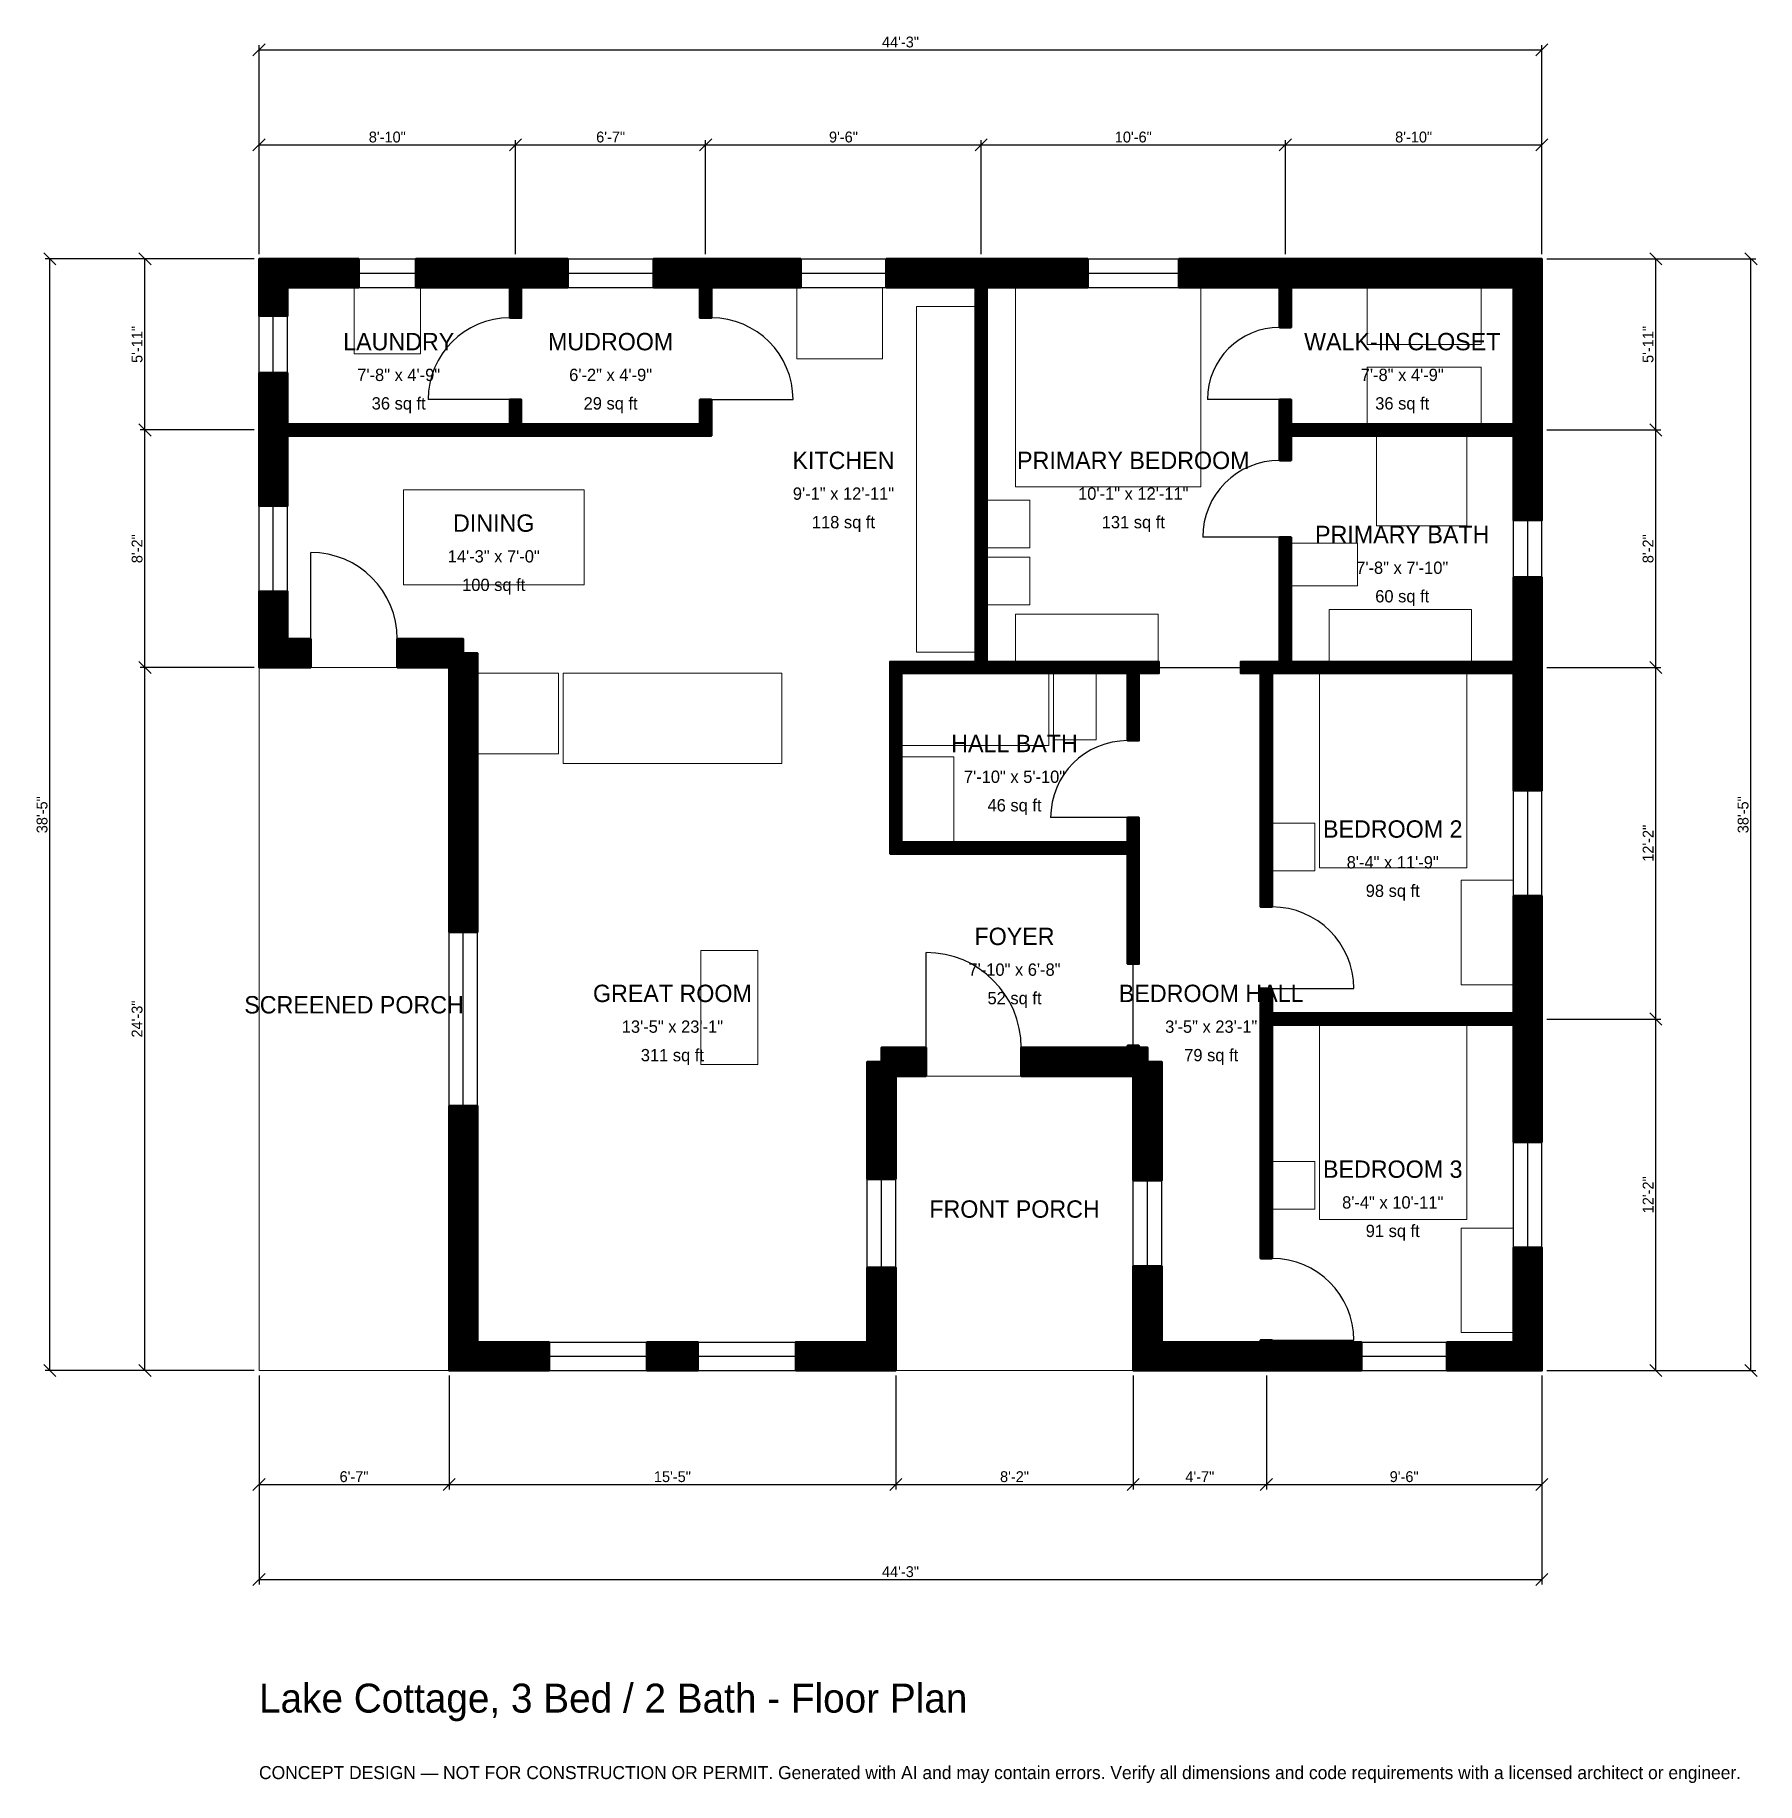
# Model space of a CAD drawing. Header units: inches. Extents: x -93 to 621, y -171 to 553.
import ezdxf
from ezdxf.enums import TextEntityAlignment as Align

# ---------------------------------------------------------------- set-up
doc = ezdxf.new("R2010")
doc.units = ezdxf.units.IN
doc.header["$MEASUREMENT"] = 0
doc.linetypes.add('DASHED', pattern=[0.6, 0.5, -0.1])
for name, color, linetype, lineweight in [('A-ANNO-DIMS', 1, 'Continuous', 13), ('A-ANNO-TEXT', 7, 'Continuous', 18), ('A-AREA-IDEN', 7, 'Continuous', 18), ('A-DOOR', 2, 'Continuous', 25), ('A-FLOR-FIXT', 9, 'Continuous', 13), ('A-FURN', 9, 'Continuous', 13), ('A-GLAZ', 4, 'Continuous', 25), ('A-SITE-PAVE', 8, 'Continuous', 13), ('A-WALL', 7, 'Continuous', 50), ('A-WALL-PATT', 8, 'Continuous', 13)]:
    doc.layers.add(name, color=color, linetype=linetype, lineweight=lineweight)
doc.dimstyles.new('PLAN', dxfattribs={"dimtxt": 4.5, "dimasz": 3, "dimexe": 2, "dimexo": 2, "dimgap": 1, "dimtad": 1, "dimdec": 0, "dimlunit": 4, "dimtsz": 2.5, "dimcen": 2.5, "dimclrd": 1, "dimclre": 1, "dimazin": 3, "dimtfac": 1, "dimtmove": 0, "dimatfit": 3})

msp = doc.modelspace()

# ---------------------------------------------------------------- hatches: boundary and pattern name
at = {"layer": 'A-WALL-PATT'}
h = msp.add_hatch(dxfattribs=at)
h.set_pattern_fill('ANSI31', color=8, scale=0.8)
h.paths.add_polyline_path([(222.3753, 0), (222.3753, 11.811), (251.9685, 11.811), (251.9685, 42.7165), (263.7795, 42.7165), (263.7795, 11.811), (263.7796, 11.811), (263.7796, 0), (263.7795, 0), (263.7795, 0), (251.9685, 0), (251.9685, 0), (222.3753, 0)])
h.paths.add_polyline_path([(160.6955, 0), (160.6955, 11.811), (181.8241, 11.811), (181.8241, 0), (160.6955, 0)])
h.paths.add_polyline_path([(90.5512, 0), (90.5512, 0), (78.7402, 0), (78.7402, 0), (78.7401, 0), (78.7401, 11.811), (78.7402, 11.811), (78.7402, 109.6457), (90.5512, 109.6457), (90.5512, 11.811), (120.1444, 11.811), (120.1444, 0), (90.5512, 0)])
h.paths.add_polyline_path([(78.7402, 291.3386), (57.2835, 291.3386), (57.2835, 303.1496), (84.6457, 303.1496), (84.6457, 297.2441), (90.5512, 297.2441), (90.5512, 181.6929), (78.7402, 181.6929), (78.7402, 291.3386)])
h.paths.add_polyline_path([(11.811, 291.3386), (11.811, 291.3385), (0, 291.3385), (0, 291.3386), (0, 291.3386), (0, 303.1496), (0, 303.1496), (0, 322.8346), (11.811, 322.8346), (11.811, 303.1496), (21.4567, 303.1496), (21.4567, 291.3386), (11.811, 291.3386)])
h.paths.add_polyline_path([(0, 383.8583), (0, 387.4016), (0, 387.4016), (0, 392.126), (0, 392.126), (0, 395.6693), (0, 413.3858), (11.811, 413.3858), (11.811, 395.6693), (11.811, 392.126), (103.937, 392.126), (103.937, 402.3622), (108.6614, 402.3622), (108.6614, 392.126), (182.6772, 392.126), (182.6772, 402.3622), (187.4016, 402.3622), (187.4016, 392.126), (187.4016, 387.4016), (182.6772, 387.4016), (108.6614, 387.4016), (103.937, 387.4016), (11.811, 387.4016), (11.811, 383.8583), (11.811, 358.2677), (0, 358.2677), (0, 383.8583)])
h.paths.add_polyline_path([(0, 448.8189), (0, 448.8189), (0, 460.6299), (0, 460.6299), (0, 460.63), (11.811, 460.63), (11.811, 460.6299), (41.3386, 460.6299), (41.3386, 448.8189), (11.811, 448.8189), (11.811, 437.0079), (0, 437.0079), (0, 448.8189)])
h.paths.add_polyline_path([(100.3937, 460.6299), (103.937, 460.6299), (103.937, 460.63), (108.6614, 460.63), (108.6614, 460.6299), (112.2047, 460.6299), (127.9528, 460.6299), (127.9528, 448.8189), (112.2047, 448.8189), (108.6614, 448.8189), (108.6614, 436.2205), (103.937, 436.2205), (103.937, 448.8189), (100.3937, 448.8189), (64.9606, 448.8189), (64.9606, 460.6299), (100.3937, 460.6299)])
h.paths.add_polyline_path([(182.6772, 460.6299), (182.6772, 460.63), (187.4016, 460.63), (187.4016, 460.6299), (190.9449, 460.6299), (190.9449, 460.6299), (224.4094, 460.6299), (224.4094, 448.8189), (187.4016, 448.8189), (187.4016, 436.2205), (182.6772, 436.2205), (182.6772, 448.8189), (179.1339, 448.8189), (179.1339, 448.8189), (163.3858, 448.8189), (163.3858, 460.6299), (182.6772, 460.6299)])
h.paths.add_polyline_path([(293.3071, 460.6299), (296.8504, 460.6299), (296.8504, 460.63), (301.5748, 460.63), (301.5748, 460.6299), (305.1181, 460.6299), (343.3071, 460.6299), (343.3071, 448.8189), (305.1181, 448.8189), (301.5748, 448.8189), (301.5748, 293.7008), (359.8425, 293.7008), (364.5669, 293.7008), (372.8346, 293.7008), (372.8346, 288.9764), (364.5669, 288.9764), (364.5669, 261.0236), (359.8425, 261.0236), (359.8425, 288.9764), (301.5748, 288.9764), (296.8504, 288.9764), (266.1417, 288.9764), (266.1417, 218.8976), (359.8425, 218.8976), (359.8425, 229.1339), (364.5669, 229.1339), (364.5669, 218.8976), (364.5669, 214.1732), (364.5669, 168.5039), (359.8425, 168.5039), (359.8425, 214.1732), (266.1417, 214.1732), (261.4173, 214.1732), (261.4173, 218.8976), (261.4173, 288.9764), (261.4173, 293.7008), (266.1417, 293.7008), (296.8504, 293.7008), (296.8504, 448.8189), (293.3071, 448.8189), (259.8425, 448.8189), (259.8425, 460.6299), (293.3071, 460.6299)])
h.paths.add_polyline_path([(419.2913, 460.6299), (419.2913, 460.6299), (422.8346, 460.6299), (422.8346, 460.63), (427.5591, 460.63), (427.5591, 460.6299), (519.685, 460.6299), (519.685, 460.63), (531.4961, 460.63), (531.4961, 460.6299), (531.4961, 460.6299), (531.4961, 448.8189), (531.4961, 448.8189), (531.4961, 395.6693), (531.4961, 392.126), (531.4961, 392.126), (531.4961, 387.4016), (531.4961, 387.4016), (531.4961, 383.8583), (531.4961, 352.3622), (519.685, 352.3622), (519.685, 383.8583), (519.685, 387.4016), (427.5591, 387.4016), (427.5591, 377.1654), (422.8346, 377.1654), (422.8346, 387.4016), (422.8346, 392.126), (422.8346, 402.3622), (427.5591, 402.3622), (427.5591, 392.126), (519.685, 392.126), (519.685, 395.6693), (519.685, 448.8189), (431.1024, 448.8189), (431.1024, 448.8189), (427.5591, 448.8189), (427.5591, 432.2835), (422.8346, 432.2835), (422.8346, 448.8189), (381.1024, 448.8189), (381.1024, 460.6299), (419.2913, 460.6299)])
h.paths.add_polyline_path([(531.4961, 297.2441), (531.4961, 293.7008), (531.4961, 293.7008), (531.4961, 288.9764), (531.4961, 288.9764), (531.4961, 285.4331), (531.4961, 240.3543), (519.685, 240.3543), (519.685, 285.4331), (519.685, 288.9764), (427.5591, 288.9764), (422.8346, 288.9764), (419.685, 288.9764), (419.685, 192.126), (414.9606, 192.126), (414.9606, 288.9764), (406.6929, 288.9764), (406.6929, 293.7008), (414.9606, 293.7008), (419.685, 293.7008), (422.8346, 293.7008), (422.8346, 345.2756), (427.5591, 345.2756), (427.5591, 293.7008), (519.685, 293.7008), (519.685, 297.2441), (519.685, 328.7402), (531.4961, 328.7402), (531.4961, 297.2441)])
h.paths.add_polyline_path([(531.4961, 151.5748), (531.4961, 148.0315), (531.4961, 148.0315), (531.4961, 143.3071), (531.4961, 143.3071), (531.4961, 139.7638), (531.4961, 94.685), (519.685, 94.685), (519.685, 139.7638), (519.685, 143.3071), (419.685, 143.3071), (419.685, 46.4567), (414.9606, 46.4567), (414.9606, 143.3071), (414.9606, 148.0315), (414.9606, 158.2677), (419.685, 158.2677), (419.685, 148.0315), (519.685, 148.0315), (519.685, 151.5748), (519.685, 196.6535), (531.4961, 196.6535), (531.4961, 151.5748)])
h.paths.add_polyline_path([(531.4961, 11.811), (531.4961, 11.811), (531.4961, 0), (531.4961, 0), (531.4961, 0), (519.685, 0), (519.685, 0), (492.126, 0), (492.126, 11.811), (519.685, 11.811), (519.685, 50.9843), (531.4961, 50.9843), (531.4961, 11.811)])
h.paths.add_polyline_path([(423.2283, 0), (419.685, 0), (419.685, 0), (414.9606, 0), (414.9606, 0), (411.4173, 0), (374.0157, 0), (374.0157, 0), (362.2047, 0), (362.2047, 0), (362.2047, 0), (362.2047, 11.811), (362.2047, 11.811), (362.2047, 43.3071), (374.0157, 43.3071), (374.0157, 11.811), (411.4173, 11.811), (414.9606, 11.811), (414.9606, 12.5984), (419.685, 12.5984), (419.685, 11.811), (423.2283, 11.811), (456.6929, 11.811), (456.6929, 0), (423.2283, 0)])
h.paths.add_polyline_path([(362.2047, 119.685), (362.2047, 119.685), (362.2047, 122.0472), (359.8425, 122.0472), (359.8425, 122.0472), (315.748, 122.0472), (315.748, 133.8583), (359.8425, 133.8583), (359.8425, 134.6457), (364.5669, 134.6457), (364.5669, 133.8583), (368.1102, 133.8583), (368.1102, 127.9528), (374.0157, 127.9528), (374.0157, 78.7402), (362.2047, 78.7402), (362.2047, 119.685)])
h.paths.add_polyline_path([(263.7795, 122.0472), (263.7795, 79.3307), (251.9685, 79.3307), (251.9685, 127.9528), (257.874, 127.9528), (257.874, 133.8583), (276.378, 133.8583), (276.378, 122.0472), (263.7795, 122.0472)])

# ---------------------------------------------------------------- linework, layer by layer
at = {"layer": 'A-DOOR'}
for p, q in [((103.937, 402.3622), (70.0787, 402.3622)), ((187.4016, 402.3622), (221.2598, 402.3622)), ((422.8346, 402.3622), (392.9134, 402.3622)), ((422.8346, 345.2756), (390.9449, 345.2756)), ((21.4567, 303.1496), (21.4567, 338.9764)), ((372.8346, 291.3386), (406.6929, 291.3386)), ((359.8425, 229.1339), (327.9528, 229.1339)), ((276.378, 133.8583), (276.378, 173.2283)), ((362.2047, 134.6457), (362.2047, 168.5039)), ((419.685, 158.2677), (453.5433, 158.2677)), ((419.685, 12.5984), (453.5433, 12.5984))]:
    msp.add_line(p, q, dxfattribs=at)
for centre, radius, start, end in [((103.937, 402.3622), 33.8583, 90, 180), ((187.4016, 402.3622), 33.8583, 0, 90), ((422.8346, 402.3622), 29.9213, 90, 180), ((422.8346, 345.2756), 31.8898, 90, 180), ((21.4567, 303.1496), 35.8268, 0, 90), ((359.8425, 229.1339), 31.8898, 90, 180), ((419.685, 158.2677), 33.8583, 0, 90), ((276.378, 133.8583), 39.3701, 0, 90), ((419.685, 12.5984), 33.8583, 0, 90)]:
    msp.add_arc(centre, radius, start, end, dxfattribs=at)
at = {"layer": 'A-FLOR-FIXT'}
for points in [[(272.4409, 297.6378), (296.8504, 297.6378), (296.8504, 440.9449), (272.4409, 440.9449)], [(462.9921, 350), (500.3937, 350), (500.3937, 387.4016), (462.9921, 387.4016)], [(427.5591, 325.1969), (455.1181, 325.1969), (455.1181, 342.9134), (427.5591, 342.9134)], [(443.3071, 293.7008), (502.3622, 293.7008), (502.3622, 315.3543), (443.3071, 315.3543)], [(266.1417, 259.0551), (327.1654, 259.0551), (327.1654, 288.9764), (266.1417, 288.9764)], [(329.1339, 261.4173), (346.8504, 261.4173), (346.8504, 288.9764), (329.1339, 288.9764)], [(266.1417, 218.8976), (287.7953, 218.8976), (287.7953, 254.3307), (266.1417, 254.3307)]]:
    msp.add_lwpolyline(points, close=True, dxfattribs=at)
at = {"layer": 'A-FURN'}
for points in [[(39.3701, 421.2598), (66.9291, 421.2598), (66.9291, 448.8189), (39.3701, 448.8189)], [(222.8346, 419.2913), (258.2677, 419.2913), (258.2677, 448.8189), (222.8346, 448.8189)], [(313.3858, 366.1417), (390.1575, 366.1417), (390.1575, 448.8189), (313.3858, 448.8189)], [(459.0551, 425.1968), (506.2992, 425.1968), (506.2992, 448.8189), (459.0551, 448.8189)], [(459.0551, 392.126), (506.2992, 392.126), (506.2992, 415.748), (459.0551, 415.748)], [(59.8425, 325.5906), (134.6457, 325.5906), (134.6457, 364.9606), (59.8425, 364.9606)], [(301.5748, 340.9449), (319.2913, 340.9449), (319.2913, 360.6299), (301.5748, 360.6299)], [(301.5748, 317.3228), (319.2913, 317.3228), (319.2913, 337.0079), (301.5748, 337.0079)], [(313.3858, 293.7008), (372.4409, 293.7008), (372.4409, 313.3858), (313.3858, 313.3858)], [(90.5512, 255.5118), (124.0157, 255.5118), (124.0157, 288.9764), (90.5512, 288.9764)], [(125.9843, 251.5748), (216.5354, 251.5748), (216.5354, 288.9764), (125.9843, 288.9764)], [(439.3701, 208.2677), (500.3937, 208.2677), (500.3937, 288.9764), (439.3701, 288.9764)], [(419.685, 207.0866), (437.4016, 207.0866), (437.4016, 226.7717), (419.685, 226.7717)], [(498.0315, 159.8425), (519.685, 159.8425), (519.685, 203.1496), (498.0315, 203.1496)], [(183.0709, 126.7717), (206.6929, 126.7717), (206.6929, 174.0157), (183.0709, 174.0157)], [(439.3701, 62.5984), (500.3937, 62.5984), (500.3937, 143.3071), (439.3701, 143.3071)], [(419.685, 66.9291), (437.4016, 66.9291), (437.4016, 86.6142), (419.685, 86.6142)], [(498.0315, 15.748), (519.685, 15.748), (519.685, 59.0551), (498.0315, 59.0551)]]:
    msp.add_lwpolyline(points, close=True, dxfattribs=at)
at = {"layer": 'A-GLAZ'}
for p, q in [((41.3386, 460.6299), (64.9606, 460.6299)), ((127.9528, 460.6299), (163.3858, 460.6299)), ((224.4094, 460.6299), (259.8425, 460.6299)), ((343.3071, 460.6299), (381.1024, 460.6299)), ((41.3386, 454.7244), (64.9606, 454.7244)), ((127.9528, 454.7244), (163.3858, 454.7244)), ((224.4094, 454.7244), (259.8425, 454.7244)), ((343.3071, 454.7244), (381.1024, 454.7244)), ((41.3386, 448.8189), (64.9606, 448.8189)), ((127.9528, 448.8189), (163.3858, 448.8189)), ((224.4094, 448.8189), (259.8425, 448.8189)), ((343.3071, 448.8189), (381.1024, 448.8189)), ((0, 413.3858), (0, 437.0079)), ((5.9055, 413.3858), (5.9055, 437.0079)), ((11.811, 413.3858), (11.811, 437.0079)), ((0, 322.8346), (0, 358.2677)), ((5.9055, 322.8346), (5.9055, 358.2677)), ((11.811, 322.8346), (11.811, 358.2677)), ((519.685, 328.7402), (519.685, 352.3622)), ((525.5906, 328.7402), (525.5906, 352.3622)), ((531.4961, 328.7402), (531.4961, 352.3622)), ((519.685, 196.6535), (519.685, 240.3543)), ((525.5906, 196.6535), (525.5906, 240.3543)), ((531.4961, 196.6535), (531.4961, 240.3543)), ((78.7402, 109.6457), (78.7402, 181.6929)), ((84.6457, 109.6457), (84.6457, 181.6929)), ((90.5512, 109.6457), (90.5512, 181.6929)), ((519.685, 50.9843), (519.685, 94.685)), ((525.5906, 50.9843), (525.5906, 94.685)), ((531.4961, 50.9843), (531.4961, 94.685)), ((251.9685, 42.7165), (251.9685, 79.3307)), ((257.874, 42.7165), (257.874, 79.3307)), ((263.7795, 42.7165), (263.7795, 79.3307)), ((362.2047, 43.3071), (362.2047, 78.7402)), ((368.1102, 43.3071), (368.1102, 78.7402)), ((374.0157, 43.3071), (374.0157, 78.7402)), ((120.1444, 11.811), (160.6955, 11.811)), ((181.8241, 11.811), (222.3753, 11.811)), ((456.6929, 11.811), (492.126, 11.811)), ((120.1444, 5.9055), (160.6955, 5.9055)), ((120.1444, 0), (160.6955, 0)), ((181.8241, 5.9055), (222.3753, 5.9055)), ((181.8241, 0), (222.3753, 0)), ((456.6929, 5.9055), (492.126, 5.9055)), ((456.6929, 0), (492.126, 0))]:
    msp.add_line(p, q, dxfattribs=at)
at = {"layer": 'A-SITE-PAVE', "linetype": 'DASHED'}
for points in [[(0, 0), (78.7402, 0), (78.7402, 291.3386), (0, 291.3386)], [(263.7795, 0), (362.2047, 0), (362.2047, 122.0472), (263.7795, 122.0472)]]:
    msp.add_lwpolyline(points, close=True, dxfattribs=at)
at = {"layer": 'A-WALL'}
for points in [[(0, 448.8189), (0, 448.8189), (0, 460.6299), (0, 460.6299), (0, 460.63), (11.811, 460.63), (11.811, 460.6299), (41.3386, 460.6299), (41.3386, 448.8189), (11.811, 448.8189), (11.811, 437.0079), (0, 437.0079), (0, 448.8189)], [(100.3937, 460.6299), (103.937, 460.6299), (103.937, 460.63), (108.6614, 460.63), (108.6614, 460.6299), (112.2047, 460.6299), (127.9528, 460.6299), (127.9528, 448.8189), (112.2047, 448.8189), (108.6614, 448.8189), (108.6614, 436.2205), (103.937, 436.2205), (103.937, 448.8189), (100.3937, 448.8189), (64.9606, 448.8189), (64.9606, 460.6299), (100.3937, 460.6299)], [(182.6772, 460.6299), (182.6772, 460.63), (187.4016, 460.63), (187.4016, 460.6299), (190.9449, 460.6299), (190.9449, 460.6299), (224.4094, 460.6299), (224.4094, 448.8189), (187.4016, 448.8189), (187.4016, 436.2205), (182.6772, 436.2205), (182.6772, 448.8189), (179.1339, 448.8189), (179.1339, 448.8189), (163.3858, 448.8189), (163.3858, 460.6299), (182.6772, 460.6299)], [(293.3071, 460.6299), (296.8504, 460.6299), (296.8504, 460.63), (301.5748, 460.63), (301.5748, 460.6299), (305.1181, 460.6299), (343.3071, 460.6299), (343.3071, 448.8189), (305.1181, 448.8189), (301.5748, 448.8189), (301.5748, 293.7008), (359.8425, 293.7008), (364.5669, 293.7008), (372.8346, 293.7008), (372.8346, 288.9764), (364.5669, 288.9764), (364.5669, 261.0236), (359.8425, 261.0236), (359.8425, 288.9764), (301.5748, 288.9764), (296.8504, 288.9764), (266.1417, 288.9764), (266.1417, 218.8976), (359.8425, 218.8976), (359.8425, 229.1339), (364.5669, 229.1339), (364.5669, 218.8976), (364.5669, 214.1732), (364.5669, 168.5039), (359.8425, 168.5039), (359.8425, 214.1732), (266.1417, 214.1732), (261.4173, 214.1732), (261.4173, 218.8976), (261.4173, 288.9764), (261.4173, 293.7008), (266.1417, 293.7008), (296.8504, 293.7008), (296.8504, 448.8189), (293.3071, 448.8189), (259.8425, 448.8189), (259.8425, 460.6299), (293.3071, 460.6299)], [(419.2913, 460.6299), (419.2913, 460.6299), (422.8346, 460.6299), (422.8346, 460.63), (427.5591, 460.63), (427.5591, 460.6299), (519.685, 460.6299), (519.685, 460.63), (531.4961, 460.63), (531.4961, 460.6299), (531.4961, 460.6299), (531.4961, 448.8189), (531.4961, 448.8189), (531.4961, 395.6693), (531.4961, 392.126), (531.4961, 392.126), (531.4961, 387.4016), (531.4961, 387.4016), (531.4961, 383.8583), (531.4961, 352.3622), (519.685, 352.3622), (519.685, 383.8583), (519.685, 387.4016), (427.5591, 387.4016), (427.5591, 377.1654), (422.8346, 377.1654), (422.8346, 387.4016), (422.8346, 392.126), (422.8346, 402.3622), (427.5591, 402.3622), (427.5591, 392.126), (519.685, 392.126), (519.685, 395.6693), (519.685, 448.8189), (431.1024, 448.8189), (431.1024, 448.8189), (427.5591, 448.8189), (427.5591, 432.2835), (422.8346, 432.2835), (422.8346, 448.8189), (381.1024, 448.8189), (381.1024, 460.6299), (419.2913, 460.6299)], [(0, 383.8583), (0, 387.4016), (0, 387.4016), (0, 392.126), (0, 392.126), (0, 395.6693), (0, 413.3858), (11.811, 413.3858), (11.811, 395.6693), (11.811, 392.126), (103.937, 392.126), (103.937, 402.3622), (108.6614, 402.3622), (108.6614, 392.126), (182.6772, 392.126), (182.6772, 402.3622), (187.4016, 402.3622), (187.4016, 392.126), (187.4016, 387.4016), (182.6772, 387.4016), (108.6614, 387.4016), (103.937, 387.4016), (11.811, 387.4016), (11.811, 383.8583), (11.811, 358.2677), (0, 358.2677), (0, 383.8583)], [(531.4961, 297.2441), (531.4961, 293.7008), (531.4961, 293.7008), (531.4961, 288.9764), (531.4961, 288.9764), (531.4961, 285.4331), (531.4961, 240.3543), (519.685, 240.3543), (519.685, 285.4331), (519.685, 288.9764), (427.5591, 288.9764), (422.8346, 288.9764), (419.685, 288.9764), (419.685, 192.126), (414.9606, 192.126), (414.9606, 288.9764), (406.6929, 288.9764), (406.6929, 293.7008), (414.9606, 293.7008), (419.685, 293.7008), (422.8346, 293.7008), (422.8346, 345.2756), (427.5591, 345.2756), (427.5591, 293.7008), (519.685, 293.7008), (519.685, 297.2441), (519.685, 328.7402), (531.4961, 328.7402), (531.4961, 297.2441)], [(11.811, 291.3386), (11.811, 291.3385), (0, 291.3385), (0, 291.3386), (0, 291.3386), (0, 303.1496), (0, 303.1496), (0, 322.8346), (11.811, 322.8346), (11.811, 303.1496), (21.4567, 303.1496), (21.4567, 291.3386), (11.811, 291.3386)], [(78.7402, 291.3386), (57.2835, 291.3386), (57.2835, 303.1496), (84.6457, 303.1496), (84.6457, 297.2441), (90.5512, 297.2441), (90.5512, 181.6929), (78.7402, 181.6929), (78.7402, 291.3386)], [(531.4961, 151.5748), (531.4961, 148.0315), (531.4961, 148.0315), (531.4961, 143.3071), (531.4961, 143.3071), (531.4961, 139.7638), (531.4961, 94.685), (519.685, 94.685), (519.685, 139.7638), (519.685, 143.3071), (419.685, 143.3071), (419.685, 46.4567), (414.9606, 46.4567), (414.9606, 143.3071), (414.9606, 148.0315), (414.9606, 158.2677), (419.685, 158.2677), (419.685, 148.0315), (519.685, 148.0315), (519.685, 151.5748), (519.685, 196.6535), (531.4961, 196.6535), (531.4961, 151.5748)], [(263.7795, 122.0472), (263.7795, 79.3307), (251.9685, 79.3307), (251.9685, 127.9528), (257.874, 127.9528), (257.874, 133.8583), (276.378, 133.8583), (276.378, 122.0472), (263.7795, 122.0472)], [(362.2047, 119.685), (362.2047, 119.685), (362.2047, 122.0472), (359.8425, 122.0472), (359.8425, 122.0472), (315.748, 122.0472), (315.748, 133.8583), (359.8425, 133.8583), (359.8425, 134.6457), (364.5669, 134.6457), (364.5669, 133.8583), (368.1102, 133.8583), (368.1102, 127.9528), (374.0157, 127.9528), (374.0157, 78.7402), (362.2047, 78.7402), (362.2047, 119.685)], [(90.5512, 0), (90.5512, 0), (78.7402, 0), (78.7402, 0), (78.7401, 0), (78.7401, 11.811), (78.7402, 11.811), (78.7402, 109.6457), (90.5512, 109.6457), (90.5512, 11.811), (120.1444, 11.811), (120.1444, 0), (90.5512, 0)], [(531.4961, 11.811), (531.4961, 11.811), (531.4961, 0), (531.4961, 0), (531.4961, 0), (519.685, 0), (519.685, 0), (492.126, 0), (492.126, 11.811), (519.685, 11.811), (519.685, 50.9843), (531.4961, 50.9843), (531.4961, 11.811)], [(222.3753, 0), (222.3753, 11.811), (251.9685, 11.811), (251.9685, 42.7165), (263.7795, 42.7165), (263.7795, 11.811), (263.7796, 11.811), (263.7796, 0), (263.7795, 0), (263.7795, 0), (251.9685, 0), (251.9685, 0), (222.3753, 0)], [(423.2283, 0), (419.685, 0), (419.685, 0), (414.9606, 0), (414.9606, 0), (411.4173, 0), (374.0157, 0), (374.0157, 0), (362.2047, 0), (362.2047, 0), (362.2047, 0), (362.2047, 11.811), (362.2047, 11.811), (362.2047, 43.3071), (374.0157, 43.3071), (374.0157, 11.811), (411.4173, 11.811), (414.9606, 11.811), (414.9606, 12.5984), (419.685, 12.5984), (419.685, 11.811), (423.2283, 11.811), (456.6929, 11.811), (456.6929, 0), (423.2283, 0)], [(160.6955, 0), (160.6955, 11.811), (181.8241, 11.811), (181.8241, 0), (160.6955, 0)]]:
    msp.add_lwpolyline(points, close=True, dxfattribs=at)

# ---------------------------------------------------------------- texts
at = {"layer": 'A-ANNO-TEXT'}
for s, height, p in [('Lake Cottage, 3 Bed / 2 Bath - Floor Plan', 12, (0, -141.7323)), ('CONCEPT DESIGN — NOT FOR CONSTRUCTION OR PERMIT. Generated with AI and may contain errors. Verify all dimensions and code requirements with a licensed architect or engineer.', 5.4, (0, -169.2913))]:
    msp.add_text(s, height=height, dxfattribs=at).set_placement(p)
at = {"layer": 'A-AREA-IDEN'}
for s, height, p in [('LAUNDRY', 7.2, (57.874, 426.378)), ('MUDROOM', 7.2, (145.6693, 426.378)), ('WALK-IN CLOSET', 7.2, (473.622, 426.378)), ('7\'-8" x 4\'-9"', 5.1, (57.874, 412.5984)), ('6\'-2" x 4\'-9"', 5.1, (145.6693, 412.5984)), ('7\'-8" x 4\'-9"', 5.1, (473.622, 412.5984)), ('36 sq ft', 5.1, (57.874, 400.7874)), ('29 sq ft', 5.1, (145.6693, 400.7874)), ('36 sq ft', 5.1, (473.622, 400.7874)), ('KITCHEN', 7.2, (242.126, 377.1654)), ('PRIMARY BEDROOM', 7.2, (362.2047, 377.1654)), ('9\'-1" x 12\'-11"', 5.1, (242.126, 363.3858)), ('10\'-1" x 12\'-11"', 5.1, (362.2047, 363.3858)), ('DINING', 7.2, (97.2441, 351.1811)), ('118 sq ft', 5.1, (242.126, 351.5748)), ('131 sq ft', 5.1, (362.2047, 351.5748)), ('PRIMARY BATH', 7.2, (473.622, 346.4567)), ('14\'-3" x 7\'-0"', 5.1, (97.2441, 337.4016)), ('7\'-8" x 7\'-10"', 5.1, (473.622, 332.6772)), ('100 sq ft', 5.1, (97.2441, 325.5906)), ('60 sq ft', 5.1, (473.622, 320.8661)), ('HALL BATH', 7.2, (312.9921, 259.8425)), ('7\'-10" x 5\'-10"', 5.1, (312.9921, 246.063)), ('46 sq ft', 5.1, (312.9921, 234.252)), ('BEDROOM 2', 7.2, (469.685, 224.4094)), ('8\'-4" x 11\'-9"', 5.1, (469.685, 210.6299)), ('98 sq ft', 5.1, (469.685, 198.8189)), ('FOYER', 7.2, (312.9921, 179.9213)), ('7\'-10" x 6\'-8"', 5.1, (312.9921, 166.1417)), ('GREAT ROOM', 7.2, (171.2598, 156.2992)), ('BEDROOM HALL', 7.2, (394.4882, 156.2992)), ('SCREENED PORCH', 7.2, (39.3701, 151.5748)), ('52 sq ft', 5.1, (312.9921, 154.3307)), ('13\'-5" x 23\'-1"', 5.1, (171.2598, 142.5197)), ('3\'-5" x 23\'-1"', 5.1, (394.4882, 142.5197)), ('311 sq ft', 5.1, (171.2598, 130.7087)), ('79 sq ft', 5.1, (394.4882, 130.7087)), ('BEDROOM 3', 7.2, (469.685, 83.4646)), ('FRONT PORCH', 7.2, (312.9921, 66.9291)), ('8\'-4" x 10\'-11"', 5.1, (469.685, 69.685)), ('91 sq ft', 5.1, (469.685, 57.874))]:
    msp.add_text(s, height=height, dxfattribs=at).set_placement(p, align=Align.MIDDLE_CENTER)

# ---------------------------------------------------------------- dimensions: what is measured, and where the dimension line sits
at = {"layer": 'A-ANNO-DIMS'}
for base, p1, p2, text in [((0, 547.2441), (0, 460.6299), (531.4961, 460.6299), '44\'-3"'), ((0, 507.874), (0, 460.6299), (106.2992, 460.6299), '8\'-10"'), ((106.2992, 507.874), (106.2992, 460.6299), (185.0394, 460.6299), '6\'-7"'), ((185.0394, 507.874), (185.0394, 460.6299), (299.2126, 460.6299), '9\'-6"'), ((299.2126, 507.874), (299.2126, 460.6299), (425.1968, 460.6299), '10\'-6"'), ((425.1968, 507.874), (425.1968, 460.6299), (531.4961, 460.6299), '8\'-10"'), ((0, -47.2441), (0, 0), (78.7402, 0), '6\'-7"'), ((0, -86.6142), (0, 0), (531.4961, 0), '44\'-3"'), ((78.7402, -47.2441), (78.7402, 0), (263.7795, 0), '15\'-5"'), ((263.7795, -47.2441), (263.7795, 0), (362.2047, 0), '8\'-2"'), ((362.2047, -47.2441), (362.2047, 0), (417.3228, 0), '4\'-7"'), ((417.3228, -47.2441), (417.3228, 0), (531.4961, 0), '9\'-6"')]:
    msp.add_linear_dim(base=base, p1=p1, p2=p2, text=text, dimstyle='PLAN', dxfattribs=at).render()
for base, p1, p2, text in [((-86.6142, 0), (0, 0), (0, 460.6299), '38\'-5"'), ((-47.2441, 389.7638), (0, 389.7638), (0, 460.6299), '5\'-11"'), ((578.7402, 389.7638), (531.4961, 389.7638), (531.4961, 460.6299), '5\'-11"'), ((618.1102, 0), (531.4961, 0), (531.4961, 460.6299), '38\'-5"'), ((-47.2441, 291.3386), (0, 291.3386), (0, 389.7638), '8\'-2"'), ((578.7402, 291.3386), (531.4961, 291.3386), (531.4961, 389.7638), '8\'-2"'), ((-47.2441, 0), (0, 0), (0, 291.3386), '24\'-3"'), ((578.7402, 145.6693), (531.4961, 145.6693), (531.4961, 291.3386), '12\'-2"'), ((578.7402, 0), (531.4961, 0), (531.4961, 145.6693), '12\'-2"')]:
    msp.add_linear_dim(base=base, p1=p1, p2=p2, angle=90, text=text, dimstyle='PLAN', dxfattribs=at).render()

doc.saveas('drawing.dxf')
